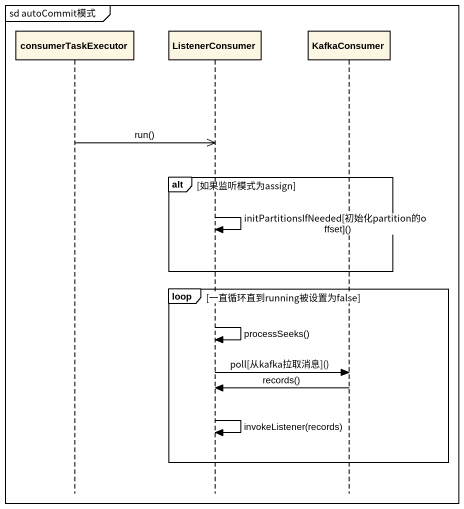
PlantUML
@startuml
mainframe sd autoCommit模式
hide footbox
participant consumerTaskExecutor
participant ListenerConsumer
participant KafkaConsumer

consumerTaskExecutor ->> ListenerConsumer : run()
alt 如果监听模式为assign
  ListenerConsumer -> ListenerConsumer : initPartitionsIfNeeded[初始化partition的offset]()
end
loop 一直循环直到running被设置为false
  ListenerConsumer -> ListenerConsumer : processSeeks()
  ListenerConsumer -> KafkaConsumer : poll[从kafka拉取消息]()
  KafkaConsumer -> ListenerConsumer : records()
  ListenerConsumer -> ListenerConsumer : invokeListener(records)
end
@enduml
